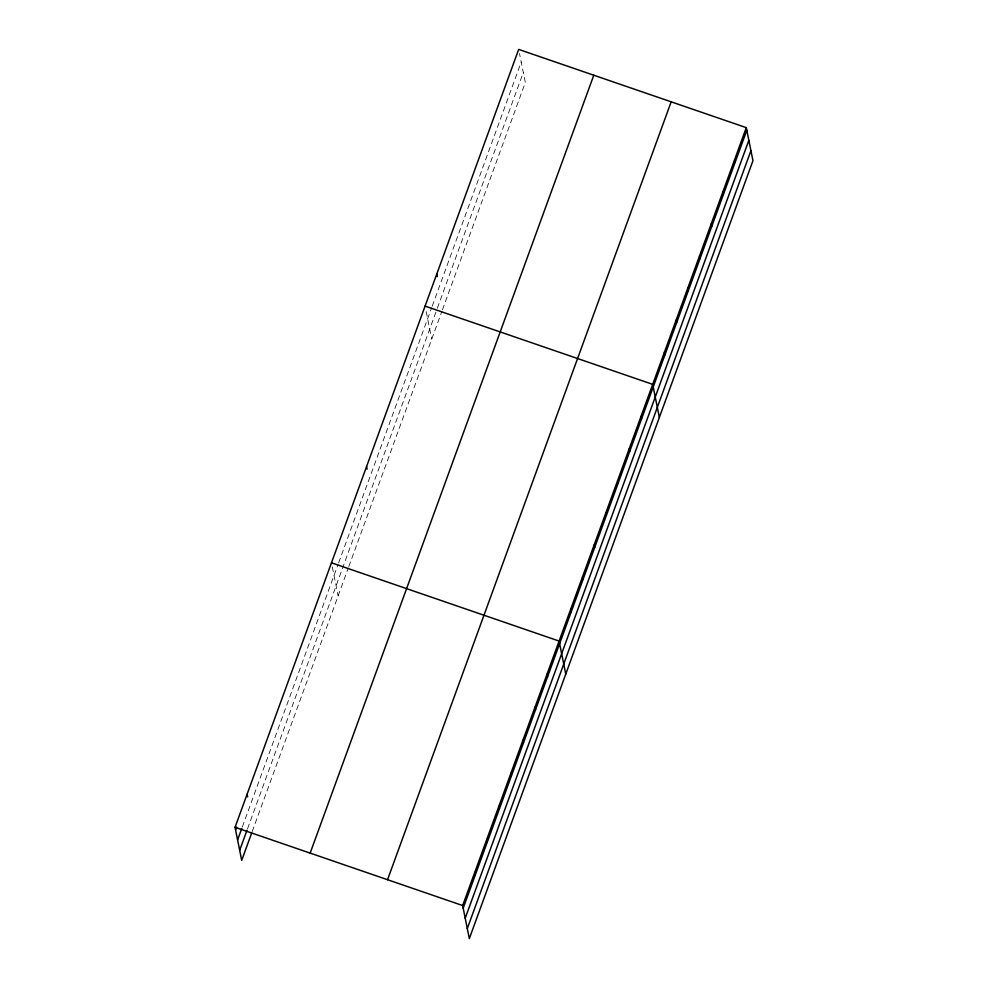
<?xml version="1.0" encoding="UTF-8"?>
<svg xmlns="http://www.w3.org/2000/svg" width="988" height="988" viewBox="0 0 988 988"><rect width="100%" height="100%" fill="white"/><g stroke="black" fill="none" stroke-linecap="round" stroke-linejoin="round"><path stroke-width="0.74" stroke-dasharray="4.94 3.71" d="M242.307 827.018L338.094 564.309M338.612 562.913L431.694 307.614M432.201 306.218L521.219 62.071M247.543 828.734L436.832 309.59M437.338 308.194L523.307 72.42M252.187 831.6L348.319 567.964M348.826 566.569L441.908 311.257M442.426 309.862L525.332 82.461L519.49 53.463M426.186 311.591L431.744 339.156M332.289 566.865L338.143 595.863"/><path stroke-width="1.48" d="M251.668 833.032L241.702 860.35L235.045 827.289L518.675 49.4L746.298 127.65L752.955 160.711L469.325 938.6L462.668 905.539L746.298 127.65M235.564 829.908L236.614 827.03M237.589 839.948L241.788 828.45M239.676 850.298L247.025 830.179M310.158 853.113L593.788 75.224M387.543 879.715L671.173 101.826M463.187 908.17L746.817 130.28M465.212 918.21L748.842 140.321M467.299 928.559L750.929 150.67M425.075 306.107L652.698 384.357L659.366 417.418M331.474 562.802L559.097 641.064L565.766 674.125M235.045 827.289L462.668 905.539M734.59 159.747L735.121 162.365M722.895 191.833L723.426 194.451M711.199 223.918L711.718 226.548M699.492 256.003L700.023 258.634M687.796 288.088L688.327 290.719M676.101 320.186L676.619 322.804M664.393 352.271L664.924 354.89M641.002 416.442L641.521 419.073M629.294 448.527L629.825 451.158M617.599 480.625L618.13 483.243M605.891 512.71L606.422 515.328M594.196 544.796L594.727 547.426M582.5 576.881L583.031 579.511M570.792 608.966L571.323 611.597M547.043 674.125L547.574 676.743M534.99 707.186L535.521 709.804M436.77 274.009L437.301 276.64M522.936 740.234L523.467 742.865M510.882 773.295L511.414 775.926M498.829 806.356L499.36 808.987M486.775 839.417L487.306 842.048M474.722 872.478L475.253 875.109M366.573 466.546L367.104 469.164M247.099 794.229L247.63 796.847"/></g></svg>
